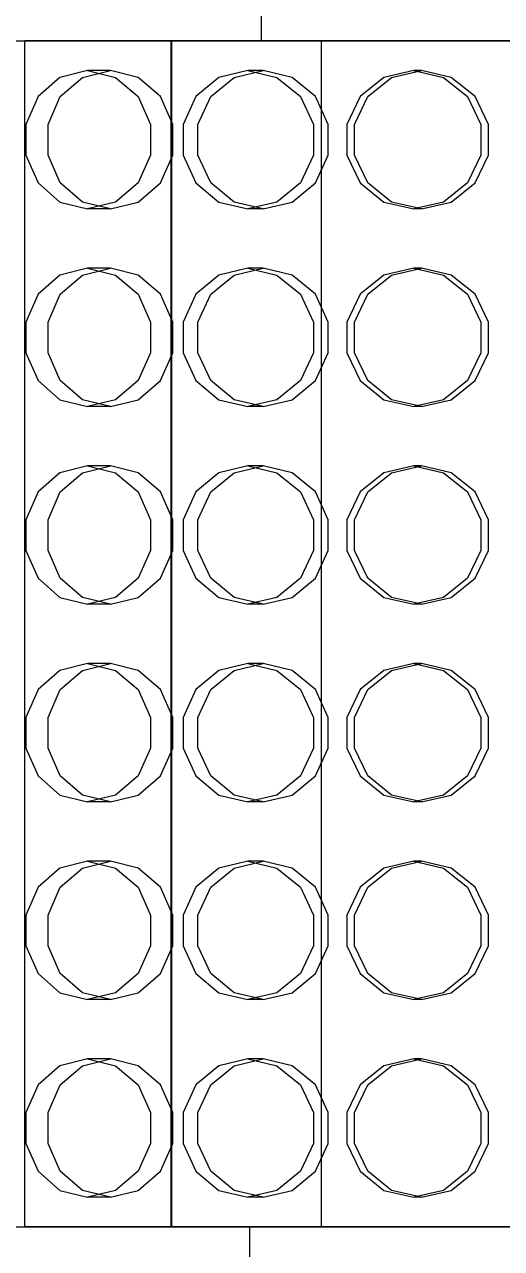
# Model space of a CAD drawing. Header units: millimetres. Extents: x -191664 to 191490, y -197311 to 10263.
# Drawn here: x 605.7 to 750.4, y -110396.6 to -110025 of the extents above; entities that cross this region are included whole.
import ezdxf

# ---------------------------------------------------------------- set-up
doc = ezdxf.new("R2010")
doc.units = ezdxf.units.MM
doc.layers.add('DET_briquetadora_superior', color=7, linetype='Continuous', lineweight=0)
doc.layers.add('R15_COTAS_TRANSPORTE_P', color=1, linetype='Continuous', lineweight=0)
doc.dimstyles.new('PLANTA_20', dxfattribs={"dimtxt": 50, "dimasz": 30, "dimexe": 30, "dimexo": 16, "dimgap": 20, "dimtad": 1, "dimtih": 1, "dimtoh": 1, "dimdec": 1, "dimzin": 0, "dimdsep": 46, "dimcen": 0.09, "dimadec": 0, "dimazin": 0, "dimtfac": 1, "dimtdec": 4, "dimtofl": 0, "dimtmove": 0, "dimatfit": 3, "dimfxl": 1, "dimtolj": 1, "dimtzin": 0, "dimarcsym": 0})

# ---------------------------------------------------------------- blocks, each defined once
blk = doc.blocks.new('*D131')
at = {"layer": 'Defpoints', "color": 0, "transparency": 16777216}
for p in [(1100, -183968.15), (1139.8, -184162.66), (1104.62, -184212), (1304.62, -184212), (1304.62, -184212)]:
    blk.add_point(p, dxfattribs=at)
at = {"layer": 'R15_COTAS_TRANSPORTE_P', "color": 0, "lineweight": -2, "transparency": 16777216}
blk.add_arc((1304.62, -184212), 172.05, 140.0034, 169.9966, dxfattribs=at)
at = {"layer": 'R15_COTAS_TRANSPORTE_P', "color": 0, "transparency": 16777216}
for points in [[(1169.28, -184097.88), (1176.35, -184104.95), (1194.03, -184080.2)], [(1140.17, -184182.55), (1130.2, -184181.68), (1132.57, -184212)]]:
    blk.add_solid(points, dxfattribs=at)
blk = doc.blocks.new('*D133')
at = {"layer": 'Defpoints', "color": 0, "transparency": 16777216}
for p in [(439.69, -194147.98), (217.89, -194406.09), (-500, -194490), (-500, -194490), (500, -194490)]:
    blk.add_point(p, dxfattribs=at)
at = {"layer": 'R15_COTAS_TRANSPORTE_P', "color": 0, "lineweight": -2, "transparency": 16777216}
blk.add_arc((-500, -194490), 722.77, 2.37834, 17.62166, dxfattribs=at)
at = {"layer": 'R15_COTAS_TRANSPORTE_P', "color": 0, "transparency": 16777216}
for points in [[(184.12, -194272.81), (193.59, -194269.58), (179.18, -194242.8)], [(227.15, -194459.9), (217.15, -194460.11), (222.77, -194490)]]:
    blk.add_solid(points, dxfattribs=at)

msp = doc.modelspace()

# ---------------------------------------------------------------- linework, layer by layer
at = {"layer": 'DET_briquetadora_superior', "color": 9, "true_color": 0xb9c3c2}
for p, q in [((677.5, -109480), (677.5, -110030)), ((602.26, -110030), (620.31, -110030)), ((605.88, -110390), (605.88, -110030)), ((609.3, -110030), (605.88, -110030)), ((619.06, -110030), (609.3, -110030)), ((633.65, -110030), (619.06, -110030)), ((620.31, -110030), (638.77, -110030)), ((650.88, -110030), (633.65, -110030)), ((638.77, -110030), (657.57, -110030)), ((650.25, -110390), (650.25, -110030)), ((651.79, -110030), (650.25, -110030)), ((650.25, -110030), (651.78, -110030)), ((650.35, -110030), (651.88, -110030)), ((650.35, -110030), (650.35, -110390)), ((668.1, -110030), (650.88, -110030)), ((651.78, -110030), (656.32, -110030)), ((656.36, -110030), (651.79, -110030)), ((651.88, -110030), (656.42, -110030)), ((656.45, -110030), (651.88, -110030)), ((656.32, -110030), (663.77, -110030)), ((663.85, -110030), (656.36, -110030)), ((656.42, -110030), (663.87, -110030)), ((663.94, -110030), (656.45, -110030)), ((657.57, -110030), (676.68, -110030)), ((663.77, -110030), (673.95, -110030)), ((674.08, -110030), (663.85, -110030)), ((663.87, -110030), (674.05, -110030)), ((674.16, -110030), (663.94, -110030)), ((682.69, -110030), (668.1, -110030)), ((673.95, -110030), (686.6, -110030)), ((674.05, -110030), (686.7, -110030)), ((686.79, -110030), (674.08, -110030)), ((686.86, -110030), (674.16, -110030)), ((676.68, -110030), (696.04, -110030)), ((677.5, -110030), (679.37, -110030)), ((679.37, -110030), (684.92, -110030)), ((692.45, -110030), (682.69, -110030)), ((684.92, -110030), (693.93, -110030)), ((686.6, -110030), (701.41, -110030)), ((686.7, -110030), (701.51, -110030)), ((701.67, -110030), (686.79, -110030)), ((701.73, -110030), (686.86, -110030)), ((695.88, -110030), (692.45, -110030)), ((693.93, -110030), (706.06, -110030)), ((695.88, -110390), (695.88, -110030)), ((696.04, -110030), (715.6, -110030)), ((701.41, -110030), (718.02, -110030)), ((701.51, -110030), (718.13, -110030)), ((718.36, -110030), (701.67, -110030)), ((718.41, -110030), (701.73, -110030)), ((706.06, -110030), (720.83, -110030)), ((715.6, -110030), (735.32, -110030)), ((718.02, -110030), (736.04, -110030)), ((718.13, -110030), (736.14, -110030)), ((736.45, -110030), (718.36, -110030)), ((736.48, -110030), (718.41, -110030)), ((720.83, -110030), (737.69, -110030)), ((735.32, -110030), (755.13, -110030)), ((736.04, -110030), (755, -110030)), ((736.14, -110030), (755.1, -110030)), ((755.48, -110030), (736.45, -110030)), ((755.5, -110030), (736.48, -110030)), ((737.69, -110030), (755.98, -110030)), ((624.89, -110039), (616.51, -110041.08)), ((623.36, -110041.08), (631.78, -110039)), ((631.78, -110039), (624.89, -110039)), ((624.89, -110039), (633.35, -110041.08)), ((640.2, -110041.08), (631.78, -110039)), ((673.48, -110039), (664.7, -110041.08)), ((669.34, -110041.08), (678.14, -110039)), ((678.14, -110039), (673.48, -110039)), ((673.48, -110039), (682.31, -110041.08)), ((686.94, -110041.08), (678.14, -110039)), ((723.8, -110039), (714.78, -110041.08)), ((717.12, -110041.08), (726.15, -110039)), ((726.15, -110039), (723.8, -110039)), ((723.8, -110039), (732.85, -110041.08)), ((735.18, -110041.08), (726.15, -110039)), ((616.51, -110041.08), (609.86, -110046.91)), ((616.61, -110046.91), (623.36, -110041.08)), ((633.35, -110041.08), (640.19, -110046.91)), ((646.95, -110046.91), (640.2, -110041.08)), ((664.7, -110041.08), (657.71, -110046.91)), ((662.28, -110046.91), (669.34, -110041.08)), ((682.31, -110041.08), (689.43, -110046.91)), ((694, -110046.91), (686.94, -110041.08)), ((714.78, -110041.08), (707.57, -110046.91)), ((709.87, -110046.91), (717.12, -110041.08)), ((732.85, -110041.08), (740.12, -110046.91)), ((742.43, -110046.91), (735.18, -110041.08)), ((609.86, -110046.91), (606.18, -110055.33)), ((612.87, -110055.33), (616.61, -110046.91)), ((640.19, -110046.91), (644.01, -110055.33)), ((650.7, -110055.33), (646.95, -110046.91)), ((657.71, -110046.91), (653.84, -110055.33)), ((658.36, -110055.33), (662.28, -110046.91)), ((689.43, -110046.91), (693.39, -110055.33)), ((697.91, -110055.33), (694, -110046.91)), ((707.57, -110046.91), (703.57, -110055.33)), ((705.85, -110055.33), (709.87, -110046.91)), ((740.12, -110046.91), (744.17, -110055.33)), ((746.45, -110055.33), (742.43, -110046.91)), ((606.18, -110055.33), (606.18, -110064.67)), ((612.87, -110064.67), (612.87, -110055.33)), ((644.01, -110055.33), (644.01, -110064.67)), ((650.7, -110064.67), (650.7, -110055.33)), ((653.84, -110055.33), (653.84, -110064.67)), ((658.36, -110064.67), (658.36, -110055.33)), ((693.39, -110055.33), (693.39, -110064.67)), ((697.91, -110064.67), (697.91, -110055.33)), ((703.57, -110055.33), (703.57, -110064.67)), ((705.85, -110064.67), (705.85, -110055.33)), ((744.17, -110055.33), (744.17, -110064.67)), ((746.45, -110064.67), (746.45, -110055.33)), ((606.18, -110064.67), (609.86, -110073.09)), ((616.61, -110073.09), (612.87, -110064.67)), ((644.01, -110064.67), (640.19, -110073.09)), ((646.95, -110073.09), (650.7, -110064.67)), ((653.84, -110064.67), (657.71, -110073.09)), ((662.28, -110073.09), (658.36, -110064.67)), ((693.39, -110064.67), (689.43, -110073.09)), ((694, -110073.09), (697.91, -110064.67)), ((703.57, -110064.67), (707.57, -110073.09)), ((709.87, -110073.09), (705.85, -110064.67)), ((744.17, -110064.67), (740.12, -110073.09)), ((742.43, -110073.09), (746.45, -110064.67)), ((609.86, -110073.09), (616.51, -110078.92)), ((623.36, -110078.92), (616.61, -110073.09)), ((640.19, -110073.09), (633.35, -110078.92)), ((640.2, -110078.92), (646.95, -110073.09)), ((657.71, -110073.09), (664.7, -110078.92)), ((669.34, -110078.92), (662.28, -110073.09)), ((689.43, -110073.09), (682.31, -110078.92)), ((686.94, -110078.92), (694, -110073.09)), ((707.57, -110073.09), (714.78, -110078.92)), ((717.12, -110078.92), (709.87, -110073.09)), ((740.12, -110073.09), (732.85, -110078.92)), ((735.18, -110078.92), (742.43, -110073.09)), ((616.51, -110078.92), (624.89, -110081)), ((631.78, -110081), (623.36, -110078.92)), ((633.35, -110078.92), (624.89, -110081)), ((631.78, -110081), (624.89, -110081)), ((631.78, -110081), (640.2, -110078.92)), ((664.7, -110078.92), (673.48, -110081)), ((678.14, -110081), (669.34, -110078.92)), ((682.31, -110078.92), (673.48, -110081)), ((678.14, -110081), (673.48, -110081)), ((678.14, -110081), (686.94, -110078.92)), ((714.78, -110078.92), (723.8, -110081)), ((726.15, -110081), (717.12, -110078.92)), ((732.85, -110078.92), (723.8, -110081)), ((726.15, -110081), (723.8, -110081)), ((726.15, -110081), (735.18, -110078.92)), ((624.89, -110099), (616.51, -110101.08)), ((623.36, -110101.08), (631.78, -110099)), ((631.78, -110099), (624.89, -110099)), ((624.89, -110099), (633.35, -110101.08)), ((640.2, -110101.08), (631.78, -110099)), ((673.48, -110099), (664.7, -110101.08)), ((669.34, -110101.08), (678.14, -110099)), ((678.14, -110099), (673.48, -110099)), ((673.48, -110099), (682.31, -110101.08)), ((686.94, -110101.08), (678.14, -110099)), ((723.8, -110099), (714.78, -110101.08)), ((717.12, -110101.08), (726.15, -110099)), ((726.15, -110099), (723.8, -110099)), ((723.8, -110099), (732.85, -110101.08)), ((735.18, -110101.08), (726.15, -110099)), ((616.51, -110101.08), (609.86, -110106.91)), ((616.61, -110106.91), (623.36, -110101.08)), ((633.35, -110101.08), (640.19, -110106.91)), ((646.95, -110106.91), (640.2, -110101.08)), ((664.7, -110101.08), (657.71, -110106.91)), ((662.28, -110106.91), (669.34, -110101.08)), ((682.31, -110101.08), (689.43, -110106.91)), ((694, -110106.91), (686.94, -110101.08)), ((714.78, -110101.08), (707.57, -110106.91)), ((709.87, -110106.91), (717.12, -110101.08)), ((732.85, -110101.08), (740.12, -110106.91)), ((742.43, -110106.91), (735.18, -110101.08)), ((609.86, -110106.91), (606.18, -110115.33)), ((612.87, -110115.33), (616.61, -110106.91)), ((640.19, -110106.91), (644.01, -110115.33)), ((650.7, -110115.33), (646.95, -110106.91)), ((657.71, -110106.91), (653.84, -110115.33)), ((658.36, -110115.33), (662.28, -110106.91)), ((689.43, -110106.91), (693.39, -110115.33)), ((697.91, -110115.33), (694, -110106.91)), ((707.57, -110106.91), (703.57, -110115.33)), ((705.85, -110115.33), (709.87, -110106.91)), ((740.12, -110106.91), (744.17, -110115.33)), ((746.45, -110115.33), (742.43, -110106.91)), ((606.18, -110115.33), (606.18, -110124.67)), ((612.87, -110124.67), (612.87, -110115.33)), ((644.01, -110115.33), (644.01, -110124.67)), ((650.7, -110124.67), (650.7, -110115.33)), ((653.84, -110115.33), (653.84, -110124.67)), ((658.36, -110124.67), (658.36, -110115.33)), ((693.39, -110115.33), (693.39, -110124.67)), ((697.91, -110124.67), (697.91, -110115.33)), ((703.57, -110115.33), (703.57, -110124.67)), ((705.85, -110124.67), (705.85, -110115.33)), ((744.17, -110115.33), (744.17, -110124.67)), ((746.45, -110124.67), (746.45, -110115.33)), ((606.18, -110124.67), (609.86, -110133.09)), ((616.61, -110133.09), (612.87, -110124.67)), ((644.01, -110124.67), (640.19, -110133.09)), ((646.95, -110133.09), (650.7, -110124.67)), ((653.84, -110124.67), (657.71, -110133.09)), ((662.28, -110133.09), (658.36, -110124.67)), ((693.39, -110124.67), (689.43, -110133.09)), ((694, -110133.09), (697.91, -110124.67)), ((703.57, -110124.67), (707.57, -110133.09)), ((709.87, -110133.09), (705.85, -110124.67)), ((744.17, -110124.67), (740.12, -110133.09)), ((742.43, -110133.09), (746.45, -110124.67)), ((609.86, -110133.09), (616.51, -110138.92)), ((623.36, -110138.92), (616.61, -110133.09)), ((640.19, -110133.09), (633.35, -110138.92)), ((640.2, -110138.92), (646.95, -110133.09)), ((657.71, -110133.09), (664.7, -110138.92)), ((669.34, -110138.92), (662.28, -110133.09)), ((689.43, -110133.09), (682.31, -110138.92)), ((686.94, -110138.92), (694, -110133.09)), ((707.57, -110133.09), (714.78, -110138.92)), ((717.12, -110138.92), (709.87, -110133.09)), ((740.12, -110133.09), (732.85, -110138.92)), ((735.18, -110138.92), (742.43, -110133.09)), ((616.51, -110138.92), (624.89, -110141)), ((631.78, -110141), (623.36, -110138.92)), ((633.35, -110138.92), (624.89, -110141)), ((631.78, -110141), (640.2, -110138.92)), ((664.7, -110138.92), (673.48, -110141)), ((678.14, -110141), (669.34, -110138.92)), ((682.31, -110138.92), (673.48, -110141)), ((678.14, -110141), (686.94, -110138.92)), ((714.78, -110138.92), (723.8, -110141)), ((726.15, -110141), (717.12, -110138.92)), ((732.85, -110138.92), (723.8, -110141)), ((726.15, -110141), (735.18, -110138.92)), ((631.78, -110141), (624.89, -110141)), ((678.14, -110141), (673.48, -110141)), ((726.15, -110141), (723.8, -110141)), ((624.89, -110159), (616.51, -110161.08)), ((623.36, -110161.08), (631.78, -110159)), ((631.78, -110159), (624.89, -110159)), ((624.89, -110159), (633.35, -110161.08)), ((640.2, -110161.08), (631.78, -110159)), ((673.48, -110159), (664.7, -110161.08)), ((669.34, -110161.08), (678.14, -110159)), ((678.14, -110159), (673.48, -110159)), ((673.48, -110159), (682.31, -110161.08)), ((686.94, -110161.08), (678.14, -110159)), ((723.8, -110159), (714.78, -110161.08)), ((717.12, -110161.08), (726.15, -110159)), ((726.15, -110159), (723.8, -110159)), ((723.8, -110159), (732.85, -110161.08)), ((735.18, -110161.08), (726.15, -110159)), ((616.51, -110161.08), (609.86, -110166.91)), ((616.61, -110166.91), (623.36, -110161.08)), ((633.35, -110161.08), (640.19, -110166.91)), ((646.95, -110166.91), (640.2, -110161.08)), ((664.7, -110161.08), (657.71, -110166.91)), ((662.28, -110166.91), (669.34, -110161.08)), ((682.31, -110161.08), (689.43, -110166.91)), ((694, -110166.91), (686.94, -110161.08)), ((714.78, -110161.08), (707.57, -110166.91)), ((709.87, -110166.91), (717.12, -110161.08)), ((732.85, -110161.08), (740.12, -110166.91)), ((742.43, -110166.91), (735.18, -110161.08)), ((609.86, -110166.91), (606.18, -110175.33)), ((612.87, -110175.33), (616.61, -110166.91)), ((640.19, -110166.91), (644.01, -110175.33)), ((650.7, -110175.33), (646.95, -110166.91)), ((657.71, -110166.91), (653.84, -110175.33)), ((658.36, -110175.33), (662.28, -110166.91)), ((689.43, -110166.91), (693.39, -110175.33)), ((697.91, -110175.33), (694, -110166.91)), ((707.57, -110166.91), (703.57, -110175.33)), ((705.85, -110175.33), (709.87, -110166.91)), ((740.12, -110166.91), (744.17, -110175.33)), ((746.45, -110175.33), (742.43, -110166.91)), ((606.18, -110175.33), (606.18, -110184.67)), ((612.87, -110184.67), (612.87, -110175.33)), ((644.01, -110175.33), (644.01, -110184.67)), ((650.7, -110184.67), (650.7, -110175.33)), ((653.84, -110175.33), (653.84, -110184.67)), ((658.36, -110184.67), (658.36, -110175.33)), ((693.39, -110175.33), (693.39, -110184.67)), ((697.91, -110184.67), (697.91, -110175.33)), ((703.57, -110175.33), (703.57, -110184.67)), ((705.85, -110184.67), (705.85, -110175.33)), ((744.17, -110175.33), (744.17, -110184.67)), ((746.45, -110184.67), (746.45, -110175.33)), ((606.18, -110184.67), (609.86, -110193.09)), ((616.61, -110193.09), (612.87, -110184.67)), ((644.01, -110184.67), (640.19, -110193.09)), ((646.95, -110193.09), (650.7, -110184.67)), ((653.84, -110184.67), (657.71, -110193.09)), ((662.28, -110193.09), (658.36, -110184.67)), ((693.39, -110184.67), (689.43, -110193.09)), ((694, -110193.09), (697.91, -110184.67)), ((703.57, -110184.67), (707.57, -110193.09)), ((709.87, -110193.09), (705.85, -110184.67)), ((744.17, -110184.67), (740.12, -110193.09)), ((742.43, -110193.09), (746.45, -110184.67)), ((609.86, -110193.09), (616.51, -110198.92)), ((623.36, -110198.92), (616.61, -110193.09)), ((640.19, -110193.09), (633.35, -110198.92)), ((640.2, -110198.92), (646.95, -110193.09)), ((657.71, -110193.09), (664.7, -110198.92)), ((669.34, -110198.92), (662.28, -110193.09)), ((689.43, -110193.09), (682.31, -110198.92)), ((686.94, -110198.92), (694, -110193.09)), ((707.57, -110193.09), (714.78, -110198.92)), ((717.12, -110198.92), (709.87, -110193.09)), ((740.12, -110193.09), (732.85, -110198.92)), ((735.18, -110198.92), (742.43, -110193.09)), ((616.51, -110198.92), (624.89, -110201)), ((631.78, -110201), (623.36, -110198.92)), ((633.35, -110198.92), (624.89, -110201)), ((631.78, -110201), (640.2, -110198.92)), ((664.7, -110198.92), (673.48, -110201)), ((678.14, -110201), (669.34, -110198.92)), ((682.31, -110198.92), (673.48, -110201)), ((678.14, -110201), (686.94, -110198.92)), ((714.78, -110198.92), (723.8, -110201)), ((726.15, -110201), (717.12, -110198.92)), ((732.85, -110198.92), (723.8, -110201)), ((726.15, -110201), (735.18, -110198.92)), ((631.78, -110201), (624.89, -110201)), ((678.14, -110201), (673.48, -110201)), ((726.15, -110201), (723.8, -110201)), ((616.51, -110221.08), (609.86, -110226.91)), ((624.89, -110219), (616.51, -110221.08)), ((616.61, -110226.91), (623.36, -110221.08)), ((623.36, -110221.08), (631.78, -110219)), ((631.78, -110219), (624.89, -110219)), ((624.89, -110219), (633.35, -110221.08)), ((640.2, -110221.08), (631.78, -110219)), ((633.35, -110221.08), (640.19, -110226.91)), ((646.95, -110226.91), (640.2, -110221.08)), ((664.7, -110221.08), (657.71, -110226.91)), ((662.28, -110226.91), (669.34, -110221.08)), ((673.48, -110219), (664.7, -110221.08)), ((669.34, -110221.08), (678.14, -110219)), ((678.14, -110219), (673.48, -110219)), ((673.48, -110219), (682.31, -110221.08)), ((686.94, -110221.08), (678.14, -110219)), ((682.31, -110221.08), (689.43, -110226.91)), ((694, -110226.91), (686.94, -110221.08)), ((714.78, -110221.08), (707.57, -110226.91)), ((709.87, -110226.91), (717.12, -110221.08)), ((723.8, -110219), (714.78, -110221.08)), ((717.12, -110221.08), (726.15, -110219)), ((726.15, -110219), (723.8, -110219)), ((723.8, -110219), (732.85, -110221.08)), ((735.18, -110221.08), (726.15, -110219)), ((732.85, -110221.08), (740.12, -110226.91)), ((742.43, -110226.91), (735.18, -110221.08)), ((609.86, -110226.91), (606.18, -110235.33)), ((612.87, -110235.33), (616.61, -110226.91)), ((640.19, -110226.91), (644.01, -110235.33)), ((650.7, -110235.33), (646.95, -110226.91)), ((657.71, -110226.91), (653.84, -110235.33)), ((658.36, -110235.33), (662.28, -110226.91)), ((689.43, -110226.91), (693.39, -110235.33)), ((697.91, -110235.33), (694, -110226.91)), ((707.57, -110226.91), (703.57, -110235.33)), ((705.85, -110235.33), (709.87, -110226.91)), ((740.12, -110226.91), (744.17, -110235.33)), ((746.45, -110235.33), (742.43, -110226.91)), ((606.18, -110235.33), (606.18, -110244.67)), ((612.87, -110244.67), (612.87, -110235.33)), ((644.01, -110235.33), (644.01, -110244.67)), ((650.7, -110244.67), (650.7, -110235.33)), ((653.84, -110235.33), (653.84, -110244.67)), ((658.36, -110244.67), (658.36, -110235.33)), ((693.39, -110235.33), (693.39, -110244.67)), ((697.91, -110244.67), (697.91, -110235.33)), ((703.57, -110235.33), (703.57, -110244.67)), ((705.85, -110244.67), (705.85, -110235.33)), ((744.17, -110235.33), (744.17, -110244.67)), ((746.45, -110244.67), (746.45, -110235.33)), ((606.18, -110244.67), (609.86, -110253.09)), ((616.61, -110253.09), (612.87, -110244.67)), ((644.01, -110244.67), (640.19, -110253.09)), ((646.95, -110253.09), (650.7, -110244.67)), ((653.84, -110244.67), (657.71, -110253.09)), ((662.28, -110253.09), (658.36, -110244.67)), ((693.39, -110244.67), (689.43, -110253.09)), ((694, -110253.09), (697.91, -110244.67)), ((703.57, -110244.67), (707.57, -110253.09)), ((709.87, -110253.09), (705.85, -110244.67)), ((744.17, -110244.67), (740.12, -110253.09)), ((742.43, -110253.09), (746.45, -110244.67)), ((609.86, -110253.09), (616.51, -110258.92)), ((623.36, -110258.92), (616.61, -110253.09)), ((640.19, -110253.09), (633.35, -110258.92)), ((640.2, -110258.92), (646.95, -110253.09)), ((657.71, -110253.09), (664.7, -110258.92)), ((669.34, -110258.92), (662.28, -110253.09)), ((689.43, -110253.09), (682.31, -110258.92)), ((686.94, -110258.92), (694, -110253.09)), ((707.57, -110253.09), (714.78, -110258.92)), ((717.12, -110258.92), (709.87, -110253.09)), ((740.12, -110253.09), (732.85, -110258.92)), ((735.18, -110258.92), (742.43, -110253.09)), ((616.51, -110258.92), (624.89, -110261)), ((631.78, -110261), (623.36, -110258.92)), ((633.35, -110258.92), (624.89, -110261)), ((631.78, -110261), (640.2, -110258.92)), ((664.7, -110258.92), (673.48, -110261)), ((678.14, -110261), (669.34, -110258.92)), ((682.31, -110258.92), (673.48, -110261)), ((678.14, -110261), (686.94, -110258.92)), ((714.78, -110258.92), (723.8, -110261)), ((726.15, -110261), (717.12, -110258.92)), ((732.85, -110258.92), (723.8, -110261)), ((726.15, -110261), (735.18, -110258.92)), ((631.78, -110261), (624.89, -110261)), ((678.14, -110261), (673.48, -110261)), ((726.15, -110261), (723.8, -110261)), ((616.51, -110281.08), (609.86, -110286.91)), ((624.89, -110279), (616.51, -110281.08)), ((616.61, -110286.91), (623.36, -110281.08)), ((623.36, -110281.08), (631.78, -110279)), ((631.78, -110279), (624.89, -110279)), ((624.89, -110279), (633.35, -110281.08)), ((640.2, -110281.08), (631.78, -110279)), ((633.35, -110281.08), (640.19, -110286.91)), ((646.95, -110286.91), (640.2, -110281.08)), ((664.7, -110281.08), (657.71, -110286.91)), ((662.28, -110286.91), (669.34, -110281.08)), ((673.48, -110279), (664.7, -110281.08)), ((669.34, -110281.08), (678.14, -110279)), ((678.14, -110279), (673.48, -110279)), ((673.48, -110279), (682.31, -110281.08)), ((686.94, -110281.08), (678.14, -110279)), ((682.31, -110281.08), (689.43, -110286.91)), ((694, -110286.91), (686.94, -110281.08)), ((714.78, -110281.08), (707.57, -110286.91)), ((709.87, -110286.91), (717.12, -110281.08)), ((723.8, -110279), (714.78, -110281.08)), ((717.12, -110281.08), (726.15, -110279)), ((726.15, -110279), (723.8, -110279)), ((723.8, -110279), (732.85, -110281.08)), ((735.18, -110281.08), (726.15, -110279)), ((732.85, -110281.08), (740.12, -110286.91)), ((742.43, -110286.91), (735.18, -110281.08)), ((609.86, -110286.91), (606.18, -110295.33)), ((612.87, -110295.33), (616.61, -110286.91)), ((640.19, -110286.91), (644.01, -110295.33)), ((650.7, -110295.33), (646.95, -110286.91)), ((657.71, -110286.91), (653.84, -110295.33)), ((658.36, -110295.33), (662.28, -110286.91)), ((689.43, -110286.91), (693.39, -110295.33)), ((697.91, -110295.33), (694, -110286.91)), ((707.57, -110286.91), (703.57, -110295.33)), ((705.85, -110295.33), (709.87, -110286.91)), ((740.12, -110286.91), (744.17, -110295.33)), ((746.45, -110295.33), (742.43, -110286.91)), ((606.18, -110295.33), (606.18, -110304.67)), ((612.87, -110304.67), (612.87, -110295.33)), ((644.01, -110295.33), (644.01, -110304.67)), ((650.7, -110304.67), (650.7, -110295.33)), ((653.84, -110295.33), (653.84, -110304.67)), ((658.36, -110304.67), (658.36, -110295.33)), ((693.39, -110295.33), (693.39, -110304.67)), ((697.91, -110304.67), (697.91, -110295.33)), ((703.57, -110295.33), (703.57, -110304.67)), ((705.85, -110304.67), (705.85, -110295.33)), ((744.17, -110295.33), (744.17, -110304.67)), ((746.45, -110304.67), (746.45, -110295.33)), ((606.18, -110304.67), (609.86, -110313.09)), ((616.61, -110313.09), (612.87, -110304.67)), ((644.01, -110304.67), (640.19, -110313.09)), ((646.95, -110313.09), (650.7, -110304.67)), ((653.84, -110304.67), (657.71, -110313.09)), ((662.28, -110313.09), (658.36, -110304.67)), ((693.39, -110304.67), (689.43, -110313.09)), ((694, -110313.09), (697.91, -110304.67)), ((703.57, -110304.67), (707.57, -110313.09)), ((709.87, -110313.09), (705.85, -110304.67)), ((744.17, -110304.67), (740.12, -110313.09)), ((742.43, -110313.09), (746.45, -110304.67)), ((609.86, -110313.09), (616.51, -110318.92)), ((623.36, -110318.92), (616.61, -110313.09)), ((640.19, -110313.09), (633.35, -110318.92)), ((640.2, -110318.92), (646.95, -110313.09)), ((657.71, -110313.09), (664.7, -110318.92)), ((669.34, -110318.92), (662.28, -110313.09)), ((689.43, -110313.09), (682.31, -110318.92)), ((686.94, -110318.92), (694, -110313.09)), ((707.57, -110313.09), (714.78, -110318.92)), ((717.12, -110318.92), (709.87, -110313.09)), ((740.12, -110313.09), (732.85, -110318.92)), ((735.18, -110318.92), (742.43, -110313.09)), ((616.51, -110318.92), (624.89, -110321)), ((631.78, -110321), (623.36, -110318.92)), ((633.35, -110318.92), (624.89, -110321)), ((631.78, -110321), (640.2, -110318.92)), ((664.7, -110318.92), (673.48, -110321)), ((678.14, -110321), (669.34, -110318.92)), ((682.31, -110318.92), (673.48, -110321)), ((678.14, -110321), (686.94, -110318.92)), ((714.78, -110318.92), (723.8, -110321)), ((726.15, -110321), (717.12, -110318.92)), ((732.85, -110318.92), (723.8, -110321)), ((726.15, -110321), (735.18, -110318.92)), ((631.78, -110321), (624.89, -110321)), ((678.14, -110321), (673.48, -110321)), ((726.15, -110321), (723.8, -110321)), ((616.51, -110341.08), (609.86, -110346.91)), ((624.89, -110339), (616.51, -110341.08)), ((616.61, -110346.91), (623.36, -110341.08)), ((623.36, -110341.08), (631.78, -110339)), ((631.78, -110339), (624.89, -110339)), ((624.89, -110339), (633.35, -110341.08)), ((640.2, -110341.08), (631.78, -110339)), ((633.35, -110341.08), (640.19, -110346.91)), ((646.95, -110346.91), (640.2, -110341.08)), ((664.7, -110341.08), (657.71, -110346.91)), ((662.28, -110346.91), (669.34, -110341.08)), ((673.48, -110339), (664.7, -110341.08)), ((669.34, -110341.08), (678.14, -110339)), ((678.14, -110339), (673.48, -110339)), ((673.48, -110339), (682.31, -110341.08)), ((686.94, -110341.08), (678.14, -110339)), ((682.31, -110341.08), (689.43, -110346.91)), ((694, -110346.91), (686.94, -110341.08)), ((714.78, -110341.08), (707.57, -110346.91)), ((709.87, -110346.91), (717.12, -110341.08)), ((723.8, -110339), (714.78, -110341.08)), ((717.12, -110341.08), (726.15, -110339)), ((726.15, -110339), (723.8, -110339)), ((723.8, -110339), (732.85, -110341.08)), ((735.18, -110341.08), (726.15, -110339)), ((732.85, -110341.08), (740.12, -110346.91)), ((742.43, -110346.91), (735.18, -110341.08)), ((609.86, -110346.91), (606.18, -110355.33)), ((612.87, -110355.33), (616.61, -110346.91)), ((640.19, -110346.91), (644.01, -110355.33)), ((650.7, -110355.33), (646.95, -110346.91)), ((657.71, -110346.91), (653.84, -110355.33)), ((658.36, -110355.33), (662.28, -110346.91)), ((689.43, -110346.91), (693.39, -110355.33)), ((697.91, -110355.33), (694, -110346.91)), ((707.57, -110346.91), (703.57, -110355.33)), ((705.85, -110355.33), (709.87, -110346.91)), ((740.12, -110346.91), (744.17, -110355.33)), ((746.45, -110355.33), (742.43, -110346.91)), ((606.18, -110355.33), (606.18, -110364.67)), ((612.87, -110364.67), (612.87, -110355.33)), ((644.01, -110355.33), (644.01, -110364.67)), ((650.7, -110364.67), (650.7, -110355.33)), ((653.84, -110355.33), (653.84, -110364.67)), ((658.36, -110364.67), (658.36, -110355.33)), ((693.39, -110355.33), (693.39, -110364.67)), ((697.91, -110364.67), (697.91, -110355.33)), ((703.57, -110355.33), (703.57, -110364.67)), ((705.85, -110364.67), (705.85, -110355.33)), ((744.17, -110355.33), (744.17, -110364.67)), ((746.45, -110364.67), (746.45, -110355.33)), ((606.18, -110364.67), (609.86, -110373.09)), ((616.61, -110373.09), (612.87, -110364.67)), ((644.01, -110364.67), (640.19, -110373.09)), ((646.95, -110373.09), (650.7, -110364.67)), ((653.84, -110364.67), (657.71, -110373.09)), ((662.28, -110373.09), (658.36, -110364.67)), ((693.39, -110364.67), (689.43, -110373.09)), ((694, -110373.09), (697.91, -110364.67)), ((703.57, -110364.67), (707.57, -110373.09)), ((709.87, -110373.09), (705.85, -110364.67)), ((744.17, -110364.67), (740.12, -110373.09)), ((742.43, -110373.09), (746.45, -110364.67)), ((609.86, -110373.09), (616.51, -110378.92)), ((623.36, -110378.92), (616.61, -110373.09)), ((640.19, -110373.09), (633.35, -110378.92)), ((640.2, -110378.92), (646.95, -110373.09)), ((657.71, -110373.09), (664.7, -110378.92)), ((669.34, -110378.92), (662.28, -110373.09)), ((689.43, -110373.09), (682.31, -110378.92)), ((686.94, -110378.92), (694, -110373.09)), ((707.57, -110373.09), (714.78, -110378.92)), ((717.12, -110378.92), (709.87, -110373.09)), ((740.12, -110373.09), (732.85, -110378.92)), ((735.18, -110378.92), (742.43, -110373.09)), ((616.51, -110378.92), (624.89, -110381)), ((631.78, -110381), (623.36, -110378.92)), ((633.35, -110378.92), (624.89, -110381)), ((631.78, -110381), (624.89, -110381)), ((631.78, -110381), (640.2, -110378.92)), ((664.7, -110378.92), (673.48, -110381)), ((678.14, -110381), (669.34, -110378.92)), ((682.31, -110378.92), (673.48, -110381)), ((678.14, -110381), (673.48, -110381)), ((678.14, -110381), (686.94, -110378.92)), ((714.78, -110378.92), (723.8, -110381)), ((726.15, -110381), (717.12, -110378.92)), ((732.85, -110378.92), (723.8, -110381)), ((726.15, -110381), (723.8, -110381)), ((726.15, -110381), (735.18, -110378.92)), ((602.26, -110390), (620.31, -110390)), ((609.3, -110390), (605.88, -110390)), ((619.06, -110390), (609.3, -110390)), ((633.65, -110390), (619.06, -110390)), ((620.31, -110390), (638.77, -110390)), ((650.88, -110390), (633.65, -110390)), ((638.77, -110390), (657.57, -110390)), ((651.79, -110390), (650.25, -110390)), ((650.25, -110390), (651.78, -110390)), ((650.35, -110390), (651.88, -110390)), ((668.1, -110390), (650.88, -110390)), ((651.78, -110390), (656.32, -110390)), ((656.36, -110390), (651.79, -110390)), ((651.88, -110390), (656.42, -110390)), ((656.45, -110390), (651.88, -110390)), ((656.32, -110390), (663.77, -110390)), ((663.85, -110390), (656.36, -110390)), ((656.42, -110390), (663.87, -110390)), ((663.94, -110390), (656.45, -110390)), ((657.57, -110390), (676.68, -110390)), ((663.77, -110390), (673.95, -110390)), ((674.08, -110390), (663.85, -110390)), ((663.87, -110390), (674.05, -110390)), ((674.16, -110390), (663.94, -110390)), ((682.69, -110390), (668.1, -110390)), ((673.95, -110390), (686.6, -110390)), ((675.94, -110390), (674, -110390)), ((674, -110390), (674, -110626)), ((674.05, -110390), (686.7, -110390)), ((686.79, -110390), (674.08, -110390)), ((686.86, -110390), (674.16, -110390)), ((681.69, -110390), (675.94, -110390)), ((676.68, -110390), (696.04, -110390)), ((691.02, -110390), (681.69, -110390)), ((692.45, -110390), (682.69, -110390)), ((686.6, -110390), (701.41, -110390)), ((686.7, -110390), (701.51, -110390)), ((701.67, -110390), (686.79, -110390)), ((701.73, -110390), (686.86, -110390)), ((703.58, -110390), (691.02, -110390)), ((695.88, -110390), (692.45, -110390)), ((696.04, -110390), (715.6, -110390)), ((701.41, -110390), (718.02, -110390)), ((701.51, -110390), (718.13, -110390)), ((718.36, -110390), (701.67, -110390)), ((718.41, -110390), (701.73, -110390)), ((718.89, -110390), (703.58, -110390)), ((715.6, -110390), (735.32, -110390)), ((718.02, -110390), (736.04, -110390)), ((718.13, -110390), (736.14, -110390)), ((736.45, -110390), (718.36, -110390)), ((736.48, -110390), (718.41, -110390)), ((736.35, -110390), (718.89, -110390)), ((735.32, -110390), (755.13, -110390)), ((736.04, -110390), (755, -110390)), ((736.14, -110390), (755.1, -110390)), ((755.3, -110390), (736.35, -110390)), ((755.48, -110390), (736.45, -110390)), ((755.5, -110390), (736.48, -110390))]:
    msp.add_line(p, q, dxfattribs=at)

# ---------------------------------------------------------------- dimensions: what is measured, and where the dimension line sits
at = {"layer": 'R15_COTAS_TRANSPORTE_P'}
for base, line1, line2, picture, middle in [((217.89, -194406.09), ((-500, -194490), (500, -194490)), ((-500, -194490), (439.69, -194147.98)), '*D133', (191490.46, -33543.69)), ((1139.8, -184162.66), ((1304.62, -184212), (1104.62, -184212)), ((1304.62, -184212), (1100, -183968.15)), '*D131', (-166426.35, -78863.51))]:
    dim = msp.add_angular_dim_2l(base=base, line1=line1, line2=line2, dimstyle='PLANTA_20', dxfattribs=at)
    dim.commit()
    dim.dimension.update_dxf_attribs({"geometry": picture, "text_midpoint": middle})

doc.saveas('drawing.dxf')
